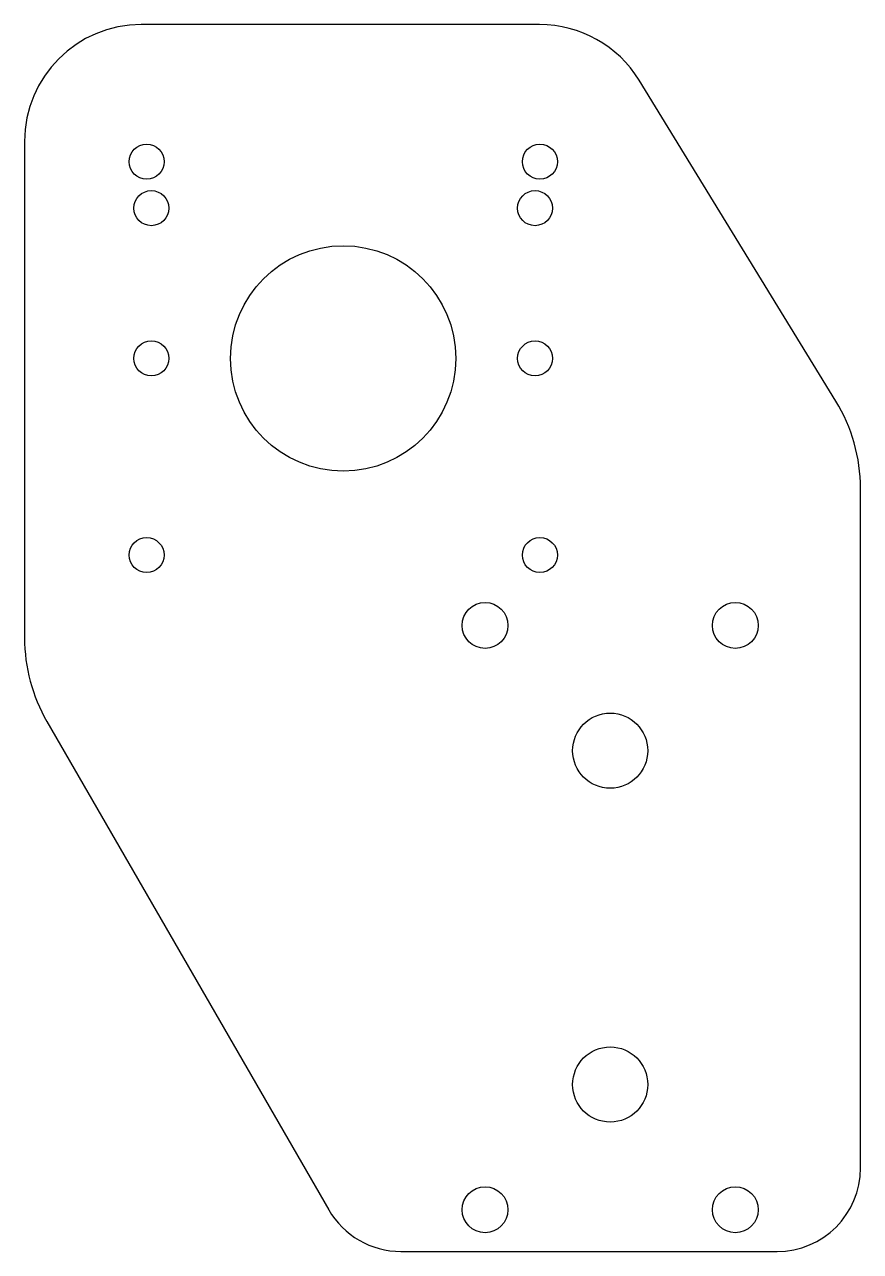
# Model space of a CAD drawing. Header units: millimetres. Extents: x -180 to -80, y 470 to 617.
import ezdxf

# ---------------------------------------------------------------- set-up
doc = ezdxf.new("R2010")
doc.units = ezdxf.units.MM

msp = doc.modelspace()

# ---------------------------------------------------------------- linework, layer by layer
at = {"color": 7, "linetype": 'Continuous', "lineweight": 25}
for p, q in [((-118.46, 617), (-166.2, 617)), ((-82.95, 571.89), (-106.53, 610.32)), ((-180.2, 603), (-180.2, 543.5)), ((-80, 480), (-80, 561.43)), ((-177.52, 533.5), (-143.74, 475)), ((-135.08, 470), (-90, 470))]:
    msp.add_line(p, q, dxfattribs=at)
for centre, radius in [((-165.57, 600.57), 2.1), ((-118.43, 600.57), 2.1), ((-165, 595), 2.1), ((-119, 595), 2.1), ((-142, 577), 13.5), ((-165, 577), 2.1), ((-119, 577), 2.1), ((-165.57, 553.43), 2.1), ((-118.43, 553.43), 2.1), ((-125, 545), 2.75), ((-95, 545), 2.75), ((-110, 530), 4.5), ((-110, 490), 4.5), ((-125, 475), 2.75), ((-95, 475), 2.75)]:
    msp.add_circle(centre, radius, dxfattribs=at)
for centre, radius, start, end in [((-166.2, 603), 14, 90, 180), ((-118.46, 603), 14, 31.5305, 90), ((-100, 561.43), 20, 0, 31.5305), ((-160.2, 543.5), 20, 180, 210), ((-90, 480), 10, 270, 0), ((-135.08, 480), 10, 210, 270)]:
    msp.add_arc(centre, radius, start, end, dxfattribs=at)

doc.saveas('drawing.dxf')
